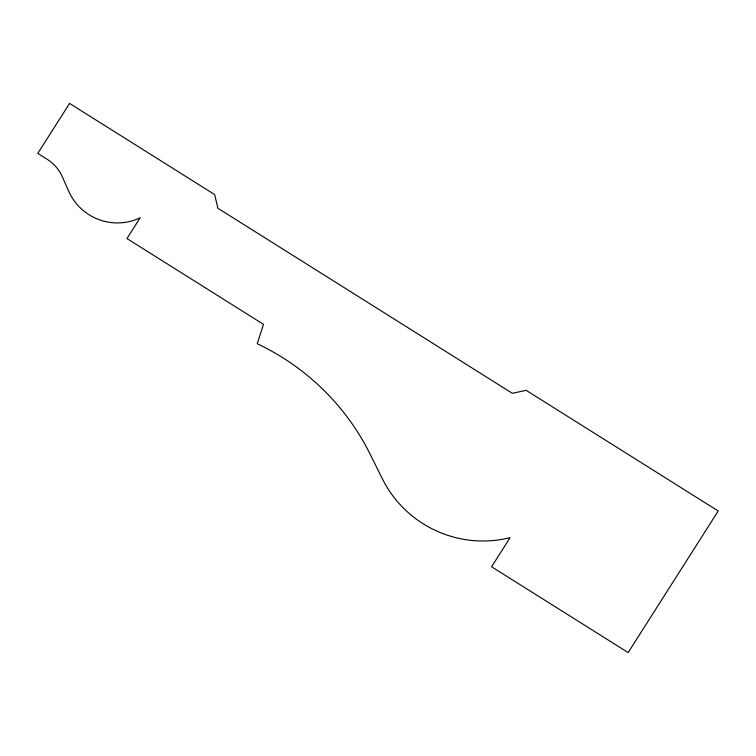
<?xml version="1.0" encoding="UTF-8"?>
<svg xmlns="http://www.w3.org/2000/svg" width="756" height="756" viewBox="0 0 756 756"><rect width="100%" height="100%" fill="white"/><g stroke="black" fill="none" stroke-linecap="round" stroke-linejoin="round"><path stroke-width="1.13" d="M263.523 324.371L257.191 343.706A237.573 232.461 25 0 1 369.977 453.902L382.413 478.907A110.556 108.184 25 0 0 510.139 537.629L491.598 566.773L628.151 652.579L718.2 510.999L526.176 390.342L512.341 393.3L217.908 208.278L214.666 194.594L69.58 103.421L37.8 153.392L46.333 158.751A39.501 38.65 25 0 1 62.313 176.772L68.805 191.419A52.4 51.276 25 0 0 140.21 217.747L126.97 238.565L263.523 324.371"/></g></svg>
